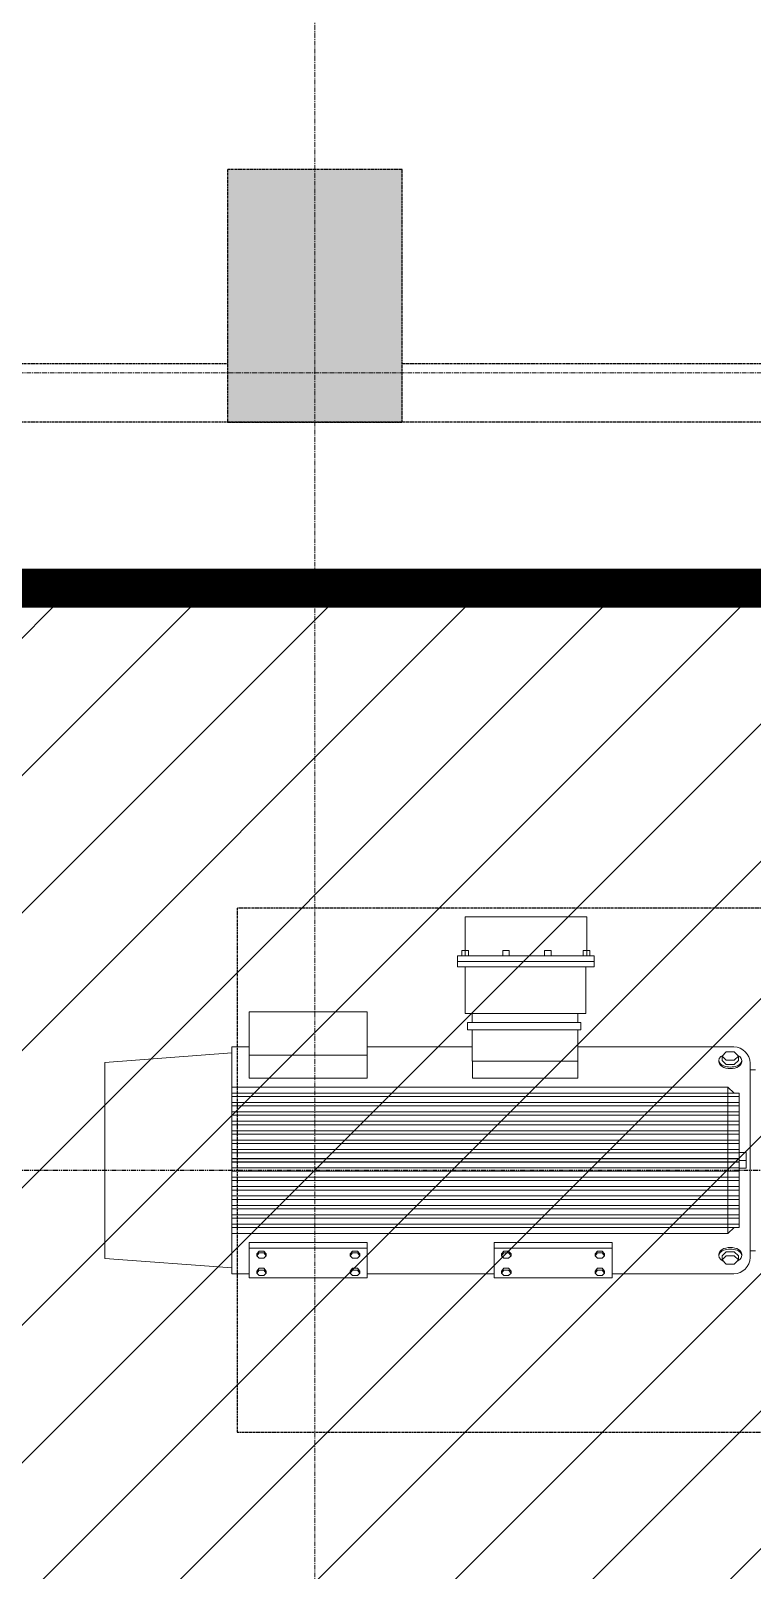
# Model space of a CAD drawing. Header units: inches. Extents: x 0 to 235202, y 0 to 184293.
# Drawn here: x 167771 to 169626, y 130362 to 134322 of the extents above; entities that cross this region are included whole.
import ezdxf
from ezdxf.enums import TextEntityAlignment as Align

# ---------------------------------------------------------------- set-up
doc = ezdxf.new("R2010")
doc.units = ezdxf.units.IN
doc.header["$MEASUREMENT"] = 0
for name, pattern in [('CENTER', [2, 1.25, -0.25, 0.25, -0.25]), ('HIDDEN', [0.375, 0.25, -0.125]), ('PHANTOM2', [1.25, 0.625, -0.125, 0.125, -0.125, 0.125, -0.125])]:
    doc.linetypes.add(name, pattern=pattern)
doc.layers.add('.5', color=8, linetype='Continuous', lineweight=0)
doc.layers.add('DIM', color=251, linetype='Continuous', lineweight=0)
for name, color, linetype in [('71-12459_XREF-T-BLK_A1$0$BORDER', 6, 'Continuous'), ('GRID_TXT45', 4, 'Continuous'), ('M-HVAC-EQPM-NEW', 5, 'Continuous'), ('M-X-BKGD', 8, 'Continuous'), ('WINDOW ELEV', 3, 'Continuous')]:
    doc.layers.add(name, color=color, linetype=linetype)
doc.styles.add('SIMPLEX', font='simplex.shx')

# ---------------------------------------------------------------- blocks, each defined once
blk = doc.blocks.new('FLOOR PLAN REV 2')
at = {"layer": 'DIM', "linetype": 'HIDDEN', "lineweight": 25, "ltscale": 10}
h = blk.add_hatch(color=8, dxfattribs=at)
h.paths.add_polyline_path([(85251.4, 233792.2), (84801.4, 233792.2), (84801.4, 233142.2), (85251.4, 233142.2)])
h.paths.add_polyline_path([(89751.8, 233792.2), (89301.8, 233792.2), (89301.8, 233142.2), (89751.8, 233142.2)])
h.paths.add_polyline_path([(94251.8, 233792.2), (93801.8, 233792.2), (93801.8, 233142.2), (94251.8, 233142.2)])
at = {"layer": '.5', "color": 8, "linetype": 'CENTER', "ltscale": 10}
for p, q in [((94026.8, 216570.9), (94026.8, 247815.5)), ((118917.3, 233268.9), (54403.1, 233268.9))]:
    blk.add_line(p, q, dxfattribs=at)
at = {"color": 8, "linetype": 'PHANTOM2', "ltscale": 20}
blk.add_line((100766.6, 231217.3), (74313.2, 231217.3), dxfattribs=at)
at = {"layer": 'DIM', "color": 8, "linetype": 'HIDDEN', "lineweight": 25, "ltscale": 10}
for p, q in [((94251.8, 233792.2), (93801.8, 233792.2)), ((93801.8, 233792.2), (93801.8, 233142.2)), ((94251.8, 233142.2), (94251.8, 233792.2)), ((93801.8, 233292.2), (89751.8, 233292.2)), ((98301.8, 233292.2), (94251.8, 233292.2)), ((111801.8, 233142.2), (75801.8, 233142.2)), ((93801.8, 233142.2), (94251.8, 233142.2)), ((96826.8, 231892.2), (93826.8, 231892.2)), ((93826.8, 231892.2), (93826.8, 230544.7)), ((93826.8, 230544.7), (96826.8, 230544.7))]:
    blk.add_line(p, q, dxfattribs=at)
at = {"layer": 'DIM', "color": 8, "linetype": 'Continuous'}
for p, q in [((94726.8, 231870.3), (94413.7, 231870.3)), ((94413.7, 231870.3), (94413.7, 231769.2)), ((94726.8, 231769.2), (94726.8, 231870.3)), ((94422.2, 231783), (94405.2, 231783)), ((94405.2, 231783), (94405.2, 231769.2)), ((94422.2, 231769.2), (94422.2, 231783)), ((94527, 231783), (94510, 231783)), ((94510, 231783), (94510, 231769.2)), ((94527, 231769.2), (94527, 231783)), ((94634.8, 231783), (94617.8, 231783)), ((94617.8, 231783), (94617.8, 231769.2)), ((94634.8, 231769.2), (94634.8, 231783)), ((94717, 231769.2), (94717, 231783)), ((94717, 231783), (94734, 231783)), ((94734, 231783), (94734, 231769.2)), ((94745.5, 231769.2), (94393.7, 231769.2)), ((94393.7, 231769.2), (94393.7, 231741.1)), ((94745.5, 231755.2), (94393.7, 231755.2)), ((94393.7, 231741.1), (94745.5, 231741.1)), ((94405.2, 231769.2), (94422.2, 231769.2)), ((94723.5, 231741.1), (94413.1, 231741.1)), ((94413.1, 231741.1), (94413.1, 231621.6)), ((94413.7, 231769.2), (94726.8, 231769.2)), ((94510, 231769.2), (94527, 231769.2)), ((94617.8, 231769.2), (94634.8, 231769.2)), ((94734, 231769.2), (94717, 231769.2)), ((94723.5, 231621.6), (94723.5, 231741.1)), ((94745.5, 231741.1), (94745.5, 231769.2)), ((93858.2, 231625.5), (94161.5, 231625.5)), ((93858.2, 231514.4), (93858.2, 231625.5)), ((94161.5, 231625.5), (94161.5, 231514.4)), ((94413.1, 231621.6), (94723.5, 231621.6)), ((94703.1, 231621.6), (94431.8, 231621.6)), ((94431.8, 231621.6), (94431.8, 231597.9)), ((94703.1, 231597.9), (94703.1, 231621.6)), ((94710.8, 231597.9), (94419.1, 231597.9)), ((94419.1, 231597.9), (94419.1, 231579.3)), ((94419.1, 231579.3), (94710.8, 231579.3)), ((94431.8, 231597.9), (94703.1, 231597.9)), ((94431.8, 231498.8), (94431.8, 231579.3)), ((94431.8, 231579.3), (94703.1, 231579.3)), ((94703.1, 231579.3), (94703.1, 231498.8)), ((94710.8, 231579.3), (94710.8, 231597.9)), ((93813, 230951.7), (93813, 231535.3)), ((93813, 231535.3), (93858.2, 231535.3)), ((94161.5, 231535.3), (94431.8, 231535.3)), ((95076.3, 231535.3), (94703.1, 231535.3)), ((94703.1, 231535.3), (94832.1, 231535.3)), ((95104.5, 231535.3), (95075.4, 231535.3)), ((93813, 231520.2), (93486.2, 231495.6)), ((93486.2, 231495.6), (93486.2, 230991.3)), ((94161.5, 231514.4), (93858.2, 231514.4)), ((93858.2, 231514.4), (94161.5, 231514.4)), ((93858.2, 231454.7), (93858.2, 231514.4)), ((94161.5, 231514.4), (94161.5, 231454.7)), ((94703.1, 231498.8), (94431.8, 231498.8)), ((94703.1, 231498.8), (94432.6, 231498.8)), ((94432.6, 231498.8), (94432.6, 231454.7)), ((94703.1, 231454.7), (94703.1, 231498.8)), ((95066.1, 231496.8), (95066.1, 231500.7)), ((95074.8, 231511.3), (95085.1, 231522.7)), ((95074.8, 231500.7), (95074.8, 231511.3)), ((95085.1, 231500.9), (95074.8, 231511.3)), ((95085.1, 231490.3), (95074.8, 231500.7)), ((95074.8, 231500.7), (95074.8, 231500.7)), ((95085.1, 231522.7), (95105.9, 231522.7)), ((95105.9, 231500.9), (95085.1, 231500.9)), ((95105.9, 231522.7), (95116.3, 231511.3)), ((95116.3, 231511.3), (95105.9, 231500.9)), ((95116.3, 231500.7), (95105.9, 231490.3)), ((95116.3, 231500.7), (95116.3, 231511.3)), ((95116.3, 231500.7), (95116.3, 231500.7)), ((95125.1, 231496.8), (95125.1, 231500.7)), ((95146.4, 231487.6), (95146.4, 231493.4)), ((94161.5, 231454.7), (93858.2, 231454.7)), ((94432.6, 231454.7), (94703.1, 231454.7)), ((95105.9, 231490.3), (95085.1, 231490.3)), ((95089.3, 231479.9), (95089.3, 231479.9)), ((95146.4, 231476.1), (95146.4, 231487.6)), ((95146.4, 231243.5), (95146.4, 231476.1)), ((95146.4, 231476.1), (95160, 231476.1)), ((95089.3, 231431.5), (93813, 231431.5)), ((95118.1, 231416.6), (93813, 231416.6)), ((95089.3, 231244.1), (95089.3, 231431.5)), ((95089.3, 231431.5), (95105.6, 231416.6)), ((95118.1, 231243.5), (95118.1, 231416.6)), ((95118.1, 231407.7), (93813, 231407.7)), ((95118.1, 231392.4), (93813, 231392.4)), ((95118.1, 231383.5), (93813, 231383.5)), ((95118.1, 231368.2), (93813, 231368.2)), ((95118.1, 231359.3), (93813, 231359.3)), ((95118.1, 231344), (93813, 231344)), ((95118.1, 231335.1), (93813, 231335.1)), ((95118.1, 231319.8), (93813, 231319.8)), ((95118.1, 231310.9), (93813, 231310.9)), ((95118.1, 231295.6), (93813, 231295.6)), ((95118.1, 231286.7), (93813, 231286.7)), ((95118.1, 231271.5), (93813, 231271.5)), ((95118.1, 231262.6), (93813, 231262.6)), ((95136.6, 231263.7), (95118.1, 231263.7)), ((95118.1, 231263.7), (95118.1, 231243.5)), ((95136.6, 231263.7), (95118.1, 231263.7)), ((95118.1, 231263.7), (95118.1, 231243.5)), ((95136.6, 231243.5), (95136.6, 231263.7)), ((95136.6, 231243.5), (95136.6, 231263.7)), ((95118.1, 231248.6), (93813, 231248.6)), ((95118.1, 231247.3), (93813, 231247.3)), ((95118.1, 231239.7), (93813, 231239.7)), ((95118.1, 231238.4), (93813, 231238.4)), ((95118.1, 231224.4), (93813, 231224.4)), ((95089.3, 231242.8), (95089.3, 231055.4)), ((95118.1, 231243.5), (95118.1, 231070.4)), ((95118.1, 231243.5), (95136.6, 231243.5)), ((95118.1, 231243.5), (95136.6, 231243.5)), ((95118.1, 231223.2), (95118.1, 231243.5)), ((95118.1, 231243.5), (95136.6, 231243.5)), ((95118.1, 231223.2), (95118.1, 231243.5)), ((95118.1, 231243.5), (95136.6, 231243.5)), ((95136.6, 231223.2), (95118.1, 231223.2)), ((95136.6, 231223.2), (95118.1, 231223.2)), ((95136.6, 231243.5), (95136.6, 231223.2)), ((95136.6, 231243.5), (95136.6, 231223.2)), ((95146.4, 231243.5), (95146.4, 231010.8)), ((95118.1, 231215.5), (93813, 231215.5)), ((95118.1, 231200.2), (93813, 231200.2)), ((95118.1, 231191.3), (93813, 231191.3)), ((95118.1, 231176), (93813, 231176)), ((95118.1, 231167.1), (93813, 231167.1)), ((95118.1, 231151.8), (93813, 231151.8)), ((95118.1, 231142.9), (93813, 231142.9)), ((95118.1, 231127.6), (93813, 231127.6)), ((95118.1, 231118.7), (93813, 231118.7)), ((95118.1, 231103.4), (93813, 231103.4)), ((95118.1, 231094.5), (93813, 231094.5)), ((95118.1, 231079.2), (93813, 231079.2)), ((95118.1, 231070.4), (93813, 231070.4)), ((95089.3, 231055.4), (95105.6, 231070.4)), ((95089.3, 231055.4), (93813, 231055.4)), ((94161.5, 231032.2), (93858.2, 231032.2)), ((93858.2, 231032.2), (93858.2, 231017.3)), ((94161.5, 231017.3), (94161.5, 231032.2)), ((94791.4, 231032.2), (94488.1, 231032.2)), ((94488.1, 231032.2), (94488.1, 231017.3)), ((94791.4, 231017.3), (94791.4, 231032.2)), ((93813, 230966.7), (93486.2, 230991.3)), ((94161.5, 231017.3), (93858.2, 231017.3)), ((93858.2, 231017.3), (93858.2, 230941.1)), ((93858.2, 231017.3), (94161.5, 231017.3)), ((93883.3, 231010), (93877.2, 231002.6)), ((93883.3, 231005.2), (93877.2, 230997.9)), ((93877.2, 230997.9), (93877.2, 231002.6)), ((93877.2, 230997.9), (93883.3, 230991.5)), ((93895.5, 231010), (93883.3, 231010)), ((93895.5, 231005.2), (93883.3, 231005.2)), ((93883.3, 230991.5), (93895.5, 230991.5)), ((93901.6, 231002.6), (93895.5, 231010)), ((93901.6, 230997.9), (93895.5, 231005.2)), ((93895.5, 230991.5), (93901.6, 230997.9)), ((93901.6, 230997.9), (93901.6, 231002.6)), ((94118, 231002.6), (94124.1, 231010)), ((94118, 230997.9), (94124.1, 231005.2)), ((94118, 230997.9), (94118, 231002.6)), ((94124.1, 230991.5), (94118, 230997.9)), ((94124.1, 231010), (94136.3, 231010)), ((94124.1, 231005.2), (94136.3, 231005.2)), ((94136.3, 230991.5), (94124.1, 230991.5)), ((94136.3, 231010), (94142.4, 231002.6)), ((94136.3, 231005.2), (94142.4, 230997.9)), ((94142.4, 230997.9), (94136.3, 230991.5)), ((94142.4, 230997.9), (94142.4, 231002.6)), ((94161.5, 230941.1), (94161.5, 231017.3)), ((94791.4, 231017.3), (94488.1, 231017.3)), ((94488.1, 231017.3), (94488.1, 230941.1)), ((94488.1, 231017.3), (94791.4, 231017.3)), ((94513.3, 231010), (94507.2, 231002.6)), ((94513.3, 231005.2), (94507.2, 230997.9)), ((94507.2, 230997.9), (94507.2, 231002.6)), ((94507.2, 230997.9), (94513.3, 230991.5)), ((94525.4, 231010), (94513.3, 231010)), ((94525.4, 231005.2), (94513.3, 231005.2)), ((94513.3, 230991.5), (94525.4, 230991.5)), ((94531.5, 231002.6), (94525.4, 231010)), ((94531.5, 230997.9), (94525.4, 231005.2)), ((94525.4, 230991.5), (94531.5, 230997.9)), ((94531.5, 230997.9), (94531.5, 231002.6)), ((94747.9, 231002.6), (94754, 231010)), ((94747.9, 230997.9), (94754, 231005.2)), ((94747.9, 230997.9), (94747.9, 231002.6)), ((94754, 230991.5), (94747.9, 230997.9)), ((94754, 231010), (94766.2, 231010)), ((94754, 231005.2), (94766.2, 231005.2)), ((94766.2, 230991.5), (94754, 230991.5)), ((94766.2, 231010), (94772.3, 231002.6)), ((94766.2, 231005.2), (94772.3, 230997.9)), ((94772.3, 230997.9), (94766.2, 230991.5)), ((94772.3, 230997.9), (94772.3, 231002.6)), ((94791.4, 230941.1), (94791.4, 231017.3)), ((95066.1, 231002), (95066.1, 230998.1)), ((95085.1, 231008.5), (95074.8, 230998.1)), ((95074.8, 230998.1), (95074.8, 230987.4)), ((95074.8, 230998.1), (95074.8, 230998.1)), ((95085.1, 230997.8), (95074.8, 230987.4)), ((95074.8, 230987.4), (95085.1, 230976.1)), ((95105.9, 231008.5), (95085.1, 231008.5)), ((95105.9, 230997.8), (95085.1, 230997.8)), ((95116.3, 230998.1), (95105.9, 231008.5)), ((95116.3, 230987.4), (95105.9, 230997.8)), ((95105.9, 230976.1), (95116.3, 230987.4)), ((95116.3, 230998.1), (95116.3, 230987.4)), ((95116.3, 230998.1), (95116.3, 230998.1)), ((95125.1, 231002), (95125.1, 230998.1)), ((95146.4, 231010.8), (95160, 231010.8)), ((95146.4, 231010.8), (95146.4, 230999.3)), ((95146.4, 230999.3), (95146.4, 230993.6)), ((93858.2, 230951.7), (93813, 230951.7)), ((93858.2, 230941.1), (94161.5, 230941.1)), ((93883.3, 230965.8), (93877.2, 230958.4)), ((93883.3, 230961), (93877.2, 230953.6)), ((93877.2, 230953.6), (93877.2, 230958.4)), ((93877.2, 230953.6), (93883.3, 230947.3)), ((93895.5, 230965.8), (93883.3, 230965.8)), ((93895.5, 230961), (93883.3, 230961)), ((93883.3, 230947.3), (93895.5, 230947.3)), ((93901.6, 230958.4), (93895.5, 230965.8)), ((93901.6, 230953.6), (93895.5, 230961)), ((93895.5, 230947.3), (93901.6, 230953.6)), ((93901.6, 230953.6), (93901.6, 230958.4)), ((94118, 230958.4), (94124.1, 230965.8)), ((94118, 230953.6), (94124.1, 230961)), ((94118, 230953.6), (94118, 230958.4)), ((94124.1, 230947.3), (94118, 230953.6)), ((94124.1, 230965.8), (94136.3, 230965.8)), ((94124.1, 230961), (94136.3, 230961)), ((94136.3, 230947.3), (94124.1, 230947.3)), ((94136.3, 230965.8), (94142.4, 230958.4)), ((94136.3, 230961), (94142.4, 230953.6)), ((94142.4, 230953.6), (94136.3, 230947.3)), ((94142.4, 230953.6), (94142.4, 230958.4)), ((94488.1, 230951.7), (94161.5, 230951.7)), ((94488.1, 230941.1), (94791.4, 230941.1)), ((94513.3, 230965.8), (94507.2, 230958.4)), ((94513.3, 230961), (94507.2, 230953.6)), ((94507.2, 230953.6), (94507.2, 230958.4)), ((94507.2, 230953.6), (94513.3, 230947.3)), ((94525.4, 230965.8), (94513.3, 230965.8)), ((94525.4, 230961), (94513.3, 230961)), ((94513.3, 230947.3), (94525.4, 230947.3)), ((94531.5, 230958.4), (94525.4, 230965.8)), ((94531.5, 230953.6), (94525.4, 230961)), ((94525.4, 230947.3), (94531.5, 230953.6)), ((94531.5, 230953.6), (94531.5, 230958.4)), ((94747.9, 230958.4), (94754, 230965.8)), ((94747.9, 230953.6), (94754, 230961)), ((94747.9, 230953.6), (94747.9, 230958.4)), ((94754, 230947.3), (94747.9, 230953.6)), ((94754, 230965.8), (94766.2, 230965.8)), ((94754, 230961), (94766.2, 230961)), ((94766.2, 230947.3), (94754, 230947.3)), ((94766.2, 230965.8), (94772.3, 230958.4)), ((94766.2, 230961), (94772.3, 230953.6)), ((94772.3, 230953.6), (94766.2, 230947.3)), ((94772.3, 230953.6), (94772.3, 230958.4)), ((94842, 230951.7), (94791.4, 230951.7)), ((94842, 230951.7), (95104.5, 230951.7)), ((95104.5, 230951.7), (95075.4, 230951.7)), ((95085.1, 230976.1), (95105.9, 230976.1))]:
    blk.add_line(p, q, dxfattribs=at)
for centre, radius, start, end in [((95104.5, 231493.4), 41.9, 0, 90), ((95135.7, 231488.8), 3.25, 359.9696, 359.9696), ((95104.5, 230993.6), 41.9, 270, 360), ((95135.7, 230998.1), 3.25, 0.0304, 0.0304)]:
    blk.add_arc(centre, radius, start, end, dxfattribs=at)
at = {"layer": 'DIM', "color": 8, "linetype": 'Continuous', "extrusion": (0, 0, -1)}
for centre, major_axis, start_param, end_param in [((95095.6, 231500.7), (29.5, 0), -0.915374, 4.051923), ((95095.6, 231496.8), (-29.5, 0), 3.141593, 6.283185)]:
    blk.add_ellipse(centre, major_axis=major_axis, ratio=0.58591, start_param=start_param, end_param=end_param, dxfattribs=at)
at = {"layer": 'DIM', "color": 8, "linetype": 'Continuous'}
for centre, start_param, end_param in [((95095.6, 231002), 3.141593, 6.283185), ((95095.6, 230998.1), 2.226219, 7.193516)]:
    blk.add_ellipse(centre, major_axis=(-29.5, 0), ratio=0.58591, start_param=start_param, end_param=end_param, dxfattribs=at)
at = {"layer": 'GRID_TXT45', "color": 8, "style": 'SIMPLEX'}
for p in [(53803.1, 233267.6), (53803.1, 227018.5), (53803.1, 220768)]:
    blk.add_attdef('GRD_TXT', text='', height=450, rotation=180, dxfattribs=at).set_placement(p, align=Align.MIDDLE_CENTER)
blk = doc.blocks.new('PLAN REV 1')
at = {"layer": 'WINDOW ELEV', "color": 1}
blk.add_blockref('FLOOR PLAN REV 2', (115854.5, -22751.9), dxfattribs=at)

msp = doc.modelspace()

# ---------------------------------------------------------------- hatches: boundary and pattern name
at = {"layer": 'M-HVAC-EQPM-NEW'}
h = msp.add_hatch(dxfattribs=at)
h.set_pattern_fill('ANSI31', color=8, scale=2000)
h.set_pattern_definition([(45, (-41380.03, -77074.9), (-176.7767, 176.7767), [])])
h.paths.add_polyline_path([(148917.3, 132888.6), (189081.7, 132888.6), (189081.7, 127797), (176827.3, 127797), (176827.3, 129426.6), (148917.3, 129426.6)])

# ---------------------------------------------------------------- linework, layer by layer
at = {"layer": '71-12459_XREF-T-BLK_A1$0$BORDER', "color": 1, "linetype": 'HIDDEN', "ltscale": 30, "const_width": 100, "flags": 128}
msp.add_lwpolyline([(148917.3, 132888.6), (189081.7, 132888.6), (189081.7, 127797), (176827.3, 127797), (176827.3, 129426.6), (148917.3, 129426.6)], close=True, dxfattribs=at)

# ---------------------------------------------------------------- block references
at = {"layer": 'M-X-BKGD', "color": 8}
msp.add_blockref('PLAN REV 1', (-41380, -77074.9), dxfattribs=at)

doc.saveas('drawing.dxf')
